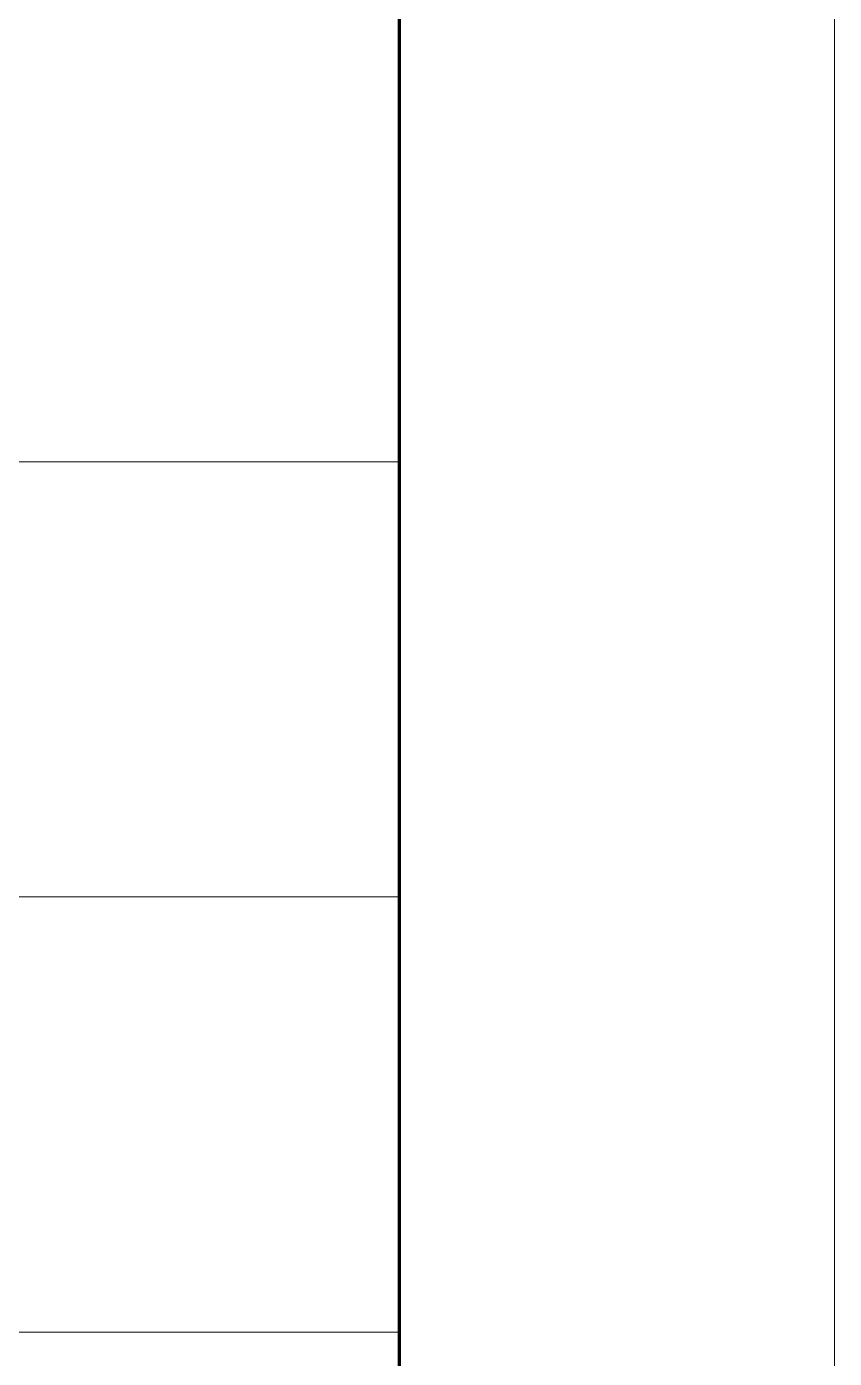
# Model space of a CAD drawing. Extents: x 3968514 to 5230306, y -516551 to -228246.
# Drawn here: x 4472964 to 4474821, y -348514 to -345453 of the extents above; entities that cross this region are included whole.
import ezdxf

# ---------------------------------------------------------------- set-up
doc = ezdxf.new("R2010")
doc.units = 0
doc.header["$LTSCALE"] = 1000
doc.header["$MEASUREMENT"] = 0
doc.layers.add('FRAME', color=3, linetype='Continuous', lineweight=18)

# ---------------------------------------------------------------- blocks, each defined once
blk = doc.blocks.new('A$C0B803521')
at = {"layer": 'FRAME', "lineweight": 18}
for p, q in [((-15943.1, 34252), (-15943.1, 93652)), ((-16943.1, 47352), (-23943.1, 47352)), ((-16943.1, 46352), (-23943.1, 46352)), ((-16943.1, 45352), (-23943.1, 45352))]:
    blk.add_line(p, q, dxfattribs=at)
at = {"layer": 'FRAME', "lineweight": 140}
blk.add_line((-16943.1, 35252), (-16943.1, 92652), dxfattribs=at)

msp = doc.modelspace()

# ---------------------------------------------------------------- block references
msp.add_blockref('A$C0B803521', (4490764.12454, -393805.3043))

doc.saveas('drawing.dxf')
